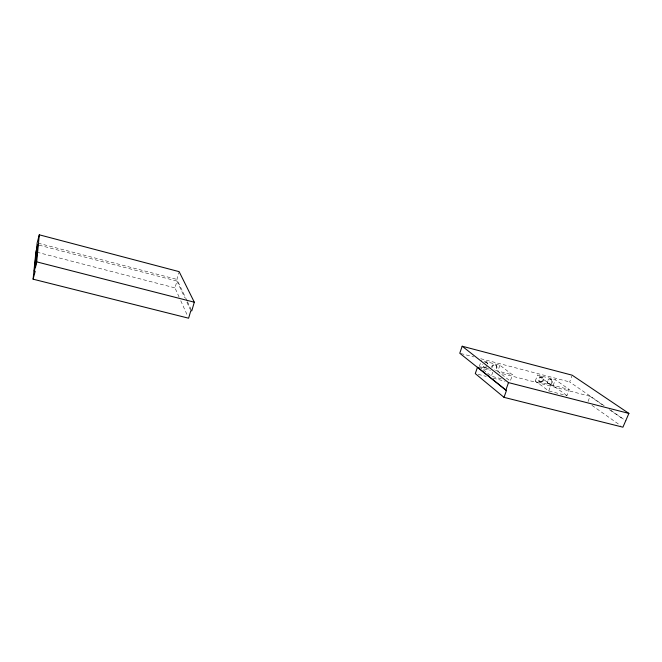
<?xml version="1.0" encoding="UTF-8"?>
<svg xmlns="http://www.w3.org/2000/svg" width="662" height="662" viewBox="0 0 662 662"><rect width="100%" height="100%" fill="white"/><g stroke="black" fill="none" stroke-linecap="round" stroke-linejoin="round"><path stroke-width="0.5" stroke-dasharray="3.31 2.48" d="M186.957 300.689L176.895 279.397L178.864 272.62M179.112 297.072L174.983 287.887L176.961 281.077L37.784 244.808M479.288 366.558L481.415 360.426M491.667 375.329L493.24 370.836M499.893 365.242L497.75 371.332L510.278 381.089L512.496 374.824L499.893 365.242L483.359 360.931M535.318 381.047L537.478 375.031L555.319 379.682L569.246 389.504L567.011 395.636L548.748 390.952L535.318 381.047L553.151 385.656L567.011 395.636M548.748 390.952L550.983 384.779L537.478 375.031M553.151 385.656L555.319 379.682M604.199 405.765L569.684 381.949L571.803 376.157M588.071 401.52L590.016 396.265L499.396 372.872M501.308 378.788L491.353 376.231L480.893 367.849M478.254 374.361L486.222 376.397M493.19 378.184L505.131 381.246M495.548 370.447L512.496 374.824M550.983 384.779L569.246 389.504M36.907 252.189L174.983 287.887M480.256 366.814L489.979 369.322M478.485 367.468L490.434 370.555M38.156 243.177L176.895 279.397M460.752 353.508L473.744 356.901M480.744 358.73L569.684 381.949M610.935 410.407L626.087 420.867M590.016 396.265L603.479 405.566M609.371 409.637L623.687 419.518M591.936 405.351L620.402 425.418M551.107 379.45A2.557 2.234 -51 0 1 550.196 383.654A2.557 2.234 -51 0 1 547.184 381.221A2.557 2.234 -51 0 1 551.107 379.45L551.628 379.822A2.557 2.234 -51 0 1 550.718 384.026A2.557 2.234 -51 0 1 547.706 381.593A2.557 2.234 -51 0 1 551.628 379.822M542.484 377.208L543.006 377.58M547.888 383.43L548.409 383.803M539.265 381.196L539.778 381.577M495.697 365.027L496.177 365.391M486.777 362.702L487.24 363.066M483.517 366.773L483.98 367.137M187.396 301.615L191.765 310.875M176.961 281.077L184.764 297.71M186.932 302.327L190.399 309.717M180.767 300.747L187.793 316.37M491.634 367.393A2.598 2.317 -50 0 1 494.017 364.588A2.598 2.317 -50 0 1 496.508 366.715A2.598 2.317 -50 0 1 494.125 369.52M492.106 367.518A2.607 2.317 -50 0 1 494.646 364.936A2.607 2.317 -50 0 1 496.98 367.162A2.607 2.317 -50 0 1 494.597 369.884M484.841 362.313A2.607 2.325 -49.8 0 1 487.58 364.158M486.611 366.566A2.607 2.325 -49.8 0 1 482.846 364.141M485.792 362.602A2.607 2.334 -49.8 0 1 487.927 364.034M486.636 367.236A2.607 2.334 -49.8 0 1 483.243 364.721M541.351 381.511A2.565 2.251 -50.9 0 0 542.658 377.357A2.565 2.251 -50.9 0 0 538.62 378.738A2.565 2.251 -50.9 0 0 541.351 381.511M541.864 381.891A2.565 2.251 -50.9 0 0 543.171 377.729A2.565 2.251 -50.9 0 0 539.133 379.111A2.565 2.251 -50.9 0 0 541.864 381.891"/><path stroke-width="0.99" d="M33.1 279.182L35.202 271.23L34.3 270.998L36.716 261.871L39.29 234.811L179.137 271.652L194.314 302.203L191.765 310.875L190.838 310.643L188.612 318.207L33.1 279.182L35.905 251.932L37.784 244.808L35.599 267.167M34.3 270.998L37.155 242.913L39.29 234.811M462.175 346.218L459.759 353.251L506.43 390.563L504.022 397.357L622.917 427.189L628.9 413.411L572.15 375.188L462.175 346.218L508.499 382.603L628.9 413.411M505.743 390.39L508.499 382.603M36.716 261.871L194.314 302.203M506.43 390.563L477.492 367.211L475.275 373.6L504.022 397.357"/></g></svg>
